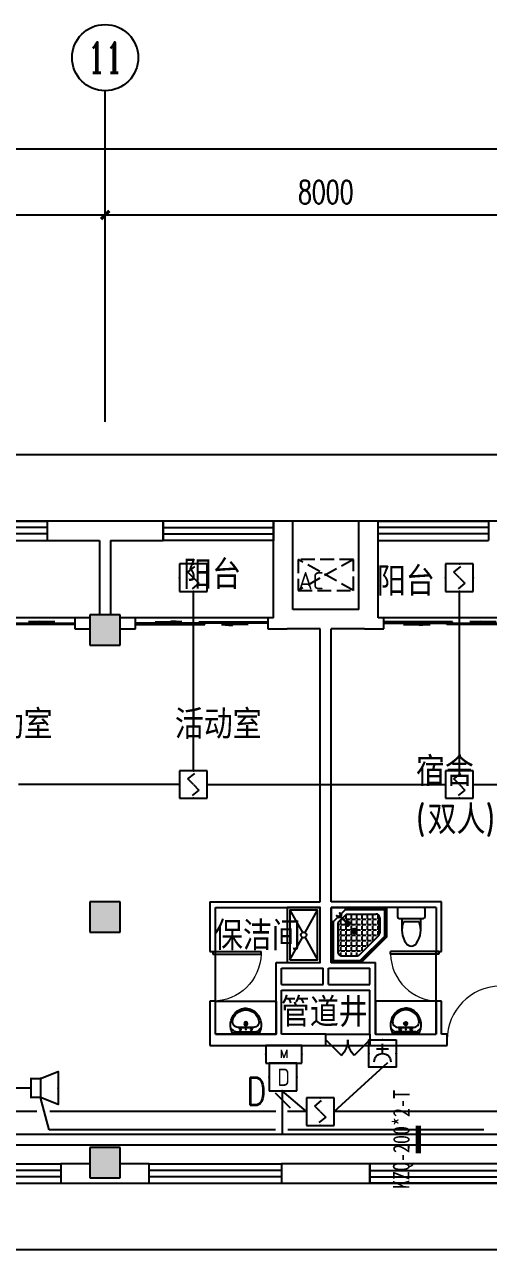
# Model space of a CAD drawing. Extents: x 1725663 to 4653551, y -550461 to 248782.
# Drawn here: x 2352481 to 2360893, y -41388 to -19188 of the extents above; entities that cross this region are included whole.
import ezdxf
from ezdxf.enums import TextEntityAlignment as Align

# ---------------------------------------------------------------- set-up
doc = ezdxf.new("R2010")
doc.units = 0
doc.header["$LTSCALE"] = 1000
doc.linetypes.add('DASH', pattern=[0.35, 0.25, -0.1])
for name, color, linetype in [('0-底图', 7, 'Continuous'), ('AXIS', 3, 'Continuous'), ('AXIS_TEXT', 7, 'Continuous'), ('CABLETRAY', 4, 'Continuous'), ('CLAYER', 7, 'Continuous'), ('COLUMN', 255, 'Continuous'), ('DIM-消防', 3, 'Continuous'), ('DOOR_FIRE', 4, 'Continuous'), ('EQUIP-广播', 3, 'Continuous'), ('EQUIP-消防', 3, 'Continuous'), ('GROUND', 2, 'Continuous'), ('PUB_HATCH', 8, 'Continuous'), ('PUB_TEXT', 7, 'Continuous'), ('WALL', 2, 'Continuous'), ('WINDOW', 4, 'Continuous'), ('WIRE-消防', 1, 'Continuous'), ('WP_F', 1, 'Continuous'), ('抗震支吊架', 2, 'Continuous'), ('洁具', 213, 'Continuous'), ('空调外机', 211, 'Continuous')]:
    doc.layers.add(name, color=color, linetype=linetype)
doc.styles.add('_TCH_AXIS', font='COMPLEX', dxfattribs={"bigfont": 'GBCBIG'})
doc.styles.add('_TEL_ATTDEF', font='gbenor', dxfattribs={"bigfont": 'gbcbig'})
doc.styles.add('_TEL_DIM', font='SIMPLEX', dxfattribs={"width": 0.8, "height": 3.5, "bigfont": 'HZTXT'})
doc.styles.add('A_DIM_T3', font='SIMPLEX', dxfattribs={"width": 0.7, "bigfont": 'HZ'})
doc.styles.add('COMPLEX', font='COMPLEX')
doc.styles.add('HZ', font='rs.shx', dxfattribs={"width": 0.8, "bigfont": 'hztxt.shx'})
doc.styles.add('kzcad', font='', dxfattribs={"width": 0.8})
doc.styles.get("Standard").update_dxf_attribs({"font": 'geniso.shx', "bigfont": 'hztxt.shx'})
doc.styles.get('kzcad').set_extended_font_data('SimSun')
doc.dimstyles.new('_TCH_ARCH&&150', dxfattribs={"dimtxt": 420, "dimasz": 150, "dimexe": 375, "dimexo": 450, "dimgap": 202.5, "dimtad": 1, "dimdec": 0, "dimzin": 0, "dimdsep": 46, "dimtxsty": 'A_DIM_T3', "dimblk": 'ARCHTICK', "dimcen": 0.09, "dimclrt": 7, "dimazin": 2, "dimtfac": 1, "dimtdec": 0, "dimtix": 1, "dimtmove": 2, "dimatfit": 3, "dimfxl": 150, "dimtolj": 1, "dimtzin": 0, "dimarcsym": 0})

# ---------------------------------------------------------------- blocks, each defined once
blk = doc.blocks.new('$Equip$00002649')
for p, q in [((-0.5, 0.5), (-0.5, -0.5)), ((0.5, 0.5), (-0.5, 0.5)), ((0.5, -0.5), (0.5, 0.5)), ((-0.2, 0.2), (0.05, 0.4)), ((0, 0), (-0.2, 0.2)), ((0, 0), (0.2, -0.2)), ((0.2, -0.2), (-0.05, -0.4)), ((-0.5, -0.5), (0.5, -0.5))]:
    blk.add_line(p, q)
at = {"const_width": 0.02}
blk.add_lwpolyline([(-0.5, 0.5), (0.5, 0.5), (0.5, -0.5), (-0.5, -0.5), (-0.5, 0.5), (0.5, 0.5)], dxfattribs=at)
for p in [(0, 0.5), (-0.5, 0), (0.5, 0), (0, -0.5)]:
    blk.add_point(p)
at = {"color": 7, "flags": 1}
for tag, height, p in [('A', 0.00002, (0, 0)), ('B', 0.4, (0.762, -0.208))]:
    blk.add_attdef(tag, text='', height=height, dxfattribs=at).set_placement(p, align=Align.MIDDLE_CENTER)
blk = doc.blocks.new('$equip$00002656')
for p, q in [((-0.5, 1), (-0.5, 0)), ((0.5, 1), (-0.5, 1)), ((0.5, 0), (0.5, 1)), ((0, 0.5), (0, 0.15)), ((-0.5, 0), (0.5, 0)), ((-0.219, 0.331), (0.222, 0.331))]:
    blk.add_line(p, q)
at = {"const_width": 0.04}
blk.add_lwpolyline([(-0.5, 1), (0.5, 1), (0.5, 0), (-0.5, 0), (-0.5, 1), (0.5, 1)], dxfattribs=at)
blk.add_arc((0, 0.8), 0.3, 180, 0)
for p in [(0, 1), (-0.5, 0.5), (0.5, 0.5), (0, 0)]:
    blk.add_point(p)
at = {"color": 7, "flags": 1}
for tag, height, p in [('B', 0.4, (0.762, 0.292)), ('A', 0.00002, (0, 0))]:
    blk.add_attdef(tag, text='', height=height, dxfattribs=at).set_placement(p, align=Align.MIDDLE_CENTER)
blk = doc.blocks.new('A$C29581A72')
at = {"layer": 'EQUIP-消防', "xscale": 500, "yscale": 500, "zscale": 500}
blk.add_blockref('$equip$00002656', (358, 98), dxfattribs=at)
at = {"style": 'HZ', "flags": 1}
for tag in ['WHAT', 'SPEC', 'UNIT']:
    blk.add_attdef(tag, (375, 0), '', height=0.001, dxfattribs=at)
blk = doc.blocks.new('$equip_U$00000157(WIN7-PC-dian)')
for p, q in [((-0.65, 0.65), (-0.65, 0)), ((0.65, 0.65), (-0.65, 0.65)), ((0.65, 0), (0.65, 0.65)), ((-0.65, 0), (0.65, 0))]:
    blk.add_line(p, q)
for p in [(0.041, 0.65), (-0.65, 0.325), (0.041, 0), (0.65, 0.325)]:
    blk.add_point(p)
at = {"color": 7, "style": '_TEL_DIM'}
blk.add_attdef('$TEXT$', text='', height=0.3, dxfattribs=at).set_placement((0.006, 0.343), align=Align.MIDDLE_CENTER)
at = {"color": 7, "style": '_TEL_DIM', "flags": 1}
for tag in ['A', 'REMARK']:
    blk.add_attdef(tag, text='', height=0.00002, dxfattribs=at).set_placement((0, 0), align=Align.MIDDLE_CENTER)
at = {"layer": 'EQUIP-消防', "color": 7, "style": '_TEL_DIM', "flags": 1}
blk.add_attdef('REMARK', text='', height=0.00002, dxfattribs=at).set_placement((0, 0), align=Align.MIDDLE_CENTER)
blk.add_attdef('REMARK', text='', height=0.00002, dxfattribs=at).set_placement((0, 0), align=Align.MIDDLE_CENTER)
blk = doc.blocks.new('$equip$00002755')
for p, q in [((0.5, 0.5), (-0.5, 0.5)), ((-0.5, 0.5), (-0.5, -0.5)), ((0.5, -0.5), (0.5, 0.5)), ((-0.5, -0.5), (0.5, -0.5))]:
    blk.add_line(p, q)
at = {"const_width": 0.04}
blk.add_lwpolyline([(-0.5, 0.5), (0.5, 0.5), (0.5, -0.5), (-0.5, -0.5), (-0.5, 0.5), (0.5, 0.5)], dxfattribs=at)
for p in [(0, 0.5), (-0.5, 0), (0.5, 0), (-0.027, -0.5)]:
    blk.add_point(p)
at = {"color": 7}
blk.add_attdef('$TEXT$', text='', height=0.4, dxfattribs=at).set_placement((0.026, -0.008), align=Align.MIDDLE_CENTER)
at = {"color": 7, "flags": 1}
for tag, height, p in [('A', 0.00002, (0, 0)), ('B', 0.4, (0.755, -0.254))]:
    blk.add_attdef(tag, text='', height=height, dxfattribs=at).set_placement(p, align=Align.MIDDLE_CENTER)
blk = doc.blocks.new('$TelecSys$00000111')
blk.add_line((0.268, 0.268), (-0.268, -0.268))
at = {"color": 7, "style": '_TEL_DIM', "width": 0.8}
blk.add_attdef('N', text='', height=1, dxfattribs=at).set_placement((-0.212, 0.579), align=Align.MIDDLE)
blk = doc.blocks.new('$equip$00002982')
for p, q in [((0.35, 0.35), (1, 0.6)), ((1, 0.6), (1, -0.6)), ((0, 0.35), (0.35, 0.35)), ((0, 0.35), (0, -0.35)), ((0.35, 0.35), (0.35, -0.35)), ((0.35, -0.35), (0, -0.35)), ((1, -0.6), (0.35, -0.35))]:
    blk.add_line(p, q)
at = {"const_width": 0.04}
blk.add_lwpolyline([(0.35, 0.35), (0, 0.35), (0, -0.35), (0.35, -0.35), (1, -0.6), (1, 0.6), (0.35, 0.35), (0, 0.35)], dxfattribs=at)
for p in [(0, 0), (0.35, 0.35), (1, 0), (0.35, -0.35)]:
    blk.add_point(p)
at = {"color": 7, "style": '_TEL_DIM', "flags": 1}
for tag in ['A', 'REMARK']:
    blk.add_attdef(tag, text='', height=0.00002, dxfattribs=at).set_placement((0, 0), align=Align.MIDDLE_CENTER)
blk = doc.blocks.new('$lvtry$00000178')
at = {"color": 0}
for p, q in [((-238, 0), (238, 0)), ((-214, -36), (-272, -91)), ((-180, -23), (180, -23)), ((-142, -105), (140, -105)), ((140, -105), (-142, -105)), ((216, -37), (268, -91))]:
    blk.add_line(p, q, dxfattribs=at)
blk.add_lwpolyline([(-104, -430, 0.224698), (110, -425, 0.348046), (269, -79), (239, 0), (-241, 0), (-271, -79, 0.356844)], format="xyb", close=True, dxfattribs=at)
for centre, radius in [((-100, -65), 16.3), ((1, -172), 31.6), ((100, -65), 16.3)]:
    blk.add_circle(centre, radius, dxfattribs=at)
at = {"color": 0, "lineweight": 13}
blk.add_circle((1, -172), 23, dxfattribs=at)
at = {"color": 0}
for centre, radius, start, end in [((-142, -205), 100, 90, 190.5602), ((-180, -73), 50, 90, 133.181), ((140, -205), 100, 349.4398, 90), ((180, -73), 50, 44.5607, 90), ((-1, -179), 243, 190.5602, 349.4398)]:
    blk.add_arc(centre, radius, start, end, dxfattribs=at)
for p in [(0, -65), (1, -172)]:
    blk.add_point(p, dxfattribs=at)
blk = doc.blocks.new('1F平面-CAD导入_dwg_Drawing4_t3_dwg_$plan$00001613-474159-1F-927810-1F')
at = {"layer": '洁具'}
for p, q in [((-30, 250), (-170, 250)), ((-200, 170), (-430, 170)), ((-260, -140), (-260, 140)), ((-200, -170), (-200, -220)), ((-170, -250), (-30, -250))]:
    blk.add_line(p, q, dxfattribs=at)
for points in [[(-200, 220), (-200, 170), (-200, -170), (-430, -170)], [(0, -220), (0, 220)]]:
    blk.add_lwpolyline(points, dxfattribs=at)
for centre, radius, start, end in [((-170, 220), 30, 90, 180), ((-30, 220), 30, 0, 90), ((-590, 0), 110, 123.4509, 236.5491), ((-413, -227), 398, 67.4505, 126.6381), ((-413, 227), 398, 233.3619, 292.5495), ((-170, -220), 30, 180, 270), ((-30, -220), 30, 270, 0)]:
    blk.add_arc(centre, radius, start, end, dxfattribs=at)
blk = doc.blocks.new('$lvtry$00000169')
at = {"color": 0}
for p, q in [((259, -36), (259, 0)), ((259, -36), (36, -259)), ((276, -120), (120, -276)), ((144, -151), (291, -298)), ((151, -144), (298, -291)), ((183, -213), (205, -213)), ((220, -213), (243, -213)), ((259, -24), (976, -24)), ((259, -36), (964, -36)), ((270, -213), (270, -143)), ((270, -213), (340, -213)), ((276, -120), (808, -120)), ((366, -213), (366, -143)), ((366, -213), (436, -213)), ((462, -213), (462, -143)), ((462, -213), (532, -213)), ((558, -213), (558, -143)), ((558, -213), (628, -213)), ((655, -213), (655, -143)), ((655, -213), (725, -213)), ((751, -213), (751, -143)), ((751, -213), (821, -213)), ((847, -213), (847, -143)), ((847, -213), (880, -213)), ((880, -192), (880, -460)), ((964, -36), (976, -24)), ((964, -36), (964, -525)), ((976, -24), (976, -530)), ((36, -259), (0, -259)), ((24, -259), (24, -976)), ((36, -259), (36, -964)), ((120, -276), (120, -808)), ((120, -309), (147, -309)), ((120, -405), (147, -405)), ((173, -309), (173, -239)), ((173, -309), (243, -309)), ((173, -405), (173, -335)), ((173, -405), (243, -405)), ((173, -501), (173, -431)), ((270, -263), (270, -239)), ((270, -405), (270, -335)), ((270, -405), (340, -405)), ((270, -501), (270, -431)), ((334, -309), (340, -309)), ((366, -309), (366, -239)), ((366, -309), (436, -309)), ((366, -405), (366, -335)), ((366, -405), (379, -405)), ((366, -501), (366, -431)), ((462, -309), (462, -239)), ((462, -309), (532, -309)), ((462, -405), (462, -335)), ((462, -405), (532, -405)), ((462, -501), (462, -431)), ((558, -309), (558, -239)), ((558, -309), (628, -309)), ((558, -405), (558, -335)), ((558, -405), (628, -405)), ((558, -501), (558, -431)), ((655, -309), (655, -239)), ((655, -309), (725, -309)), ((655, -405), (655, -335)), ((655, -405), (725, -405)), ((655, -501), (655, -431)), ((751, -309), (751, -239)), ((751, -309), (821, -309)), ((751, -405), (751, -335)), ((751, -405), (821, -405)), ((751, -501), (751, -431)), ((847, -309), (847, -239)), ((847, -309), (880, -309)), ((847, -405), (847, -335)), ((847, -405), (880, -405)), ((847, -501), (847, -431)), ((120, -501), (147, -501)), ((120, -598), (147, -598)), ((173, -501), (243, -501)), ((173, -598), (173, -528)), ((173, -598), (243, -598)), ((173, -694), (173, -624)), ((270, -501), (340, -501)), ((270, -598), (270, -528)), ((270, -598), (340, -598)), ((270, -694), (270, -624)), ((366, -501), (436, -501)), ((366, -598), (366, -528)), ((366, -598), (436, -598)), ((366, -694), (366, -624)), ((462, -501), (532, -501)), ((462, -598), (462, -528)), ((462, -598), (532, -598)), ((462, -694), (462, -624)), ((859, -511), (511, -859)), ((964, -525), (525, -964)), ((976, -530), (530, -976)), ((558, -501), (628, -501)), ((558, -598), (558, -528)), ((558, -598), (628, -598)), ((558, -694), (558, -624)), ((655, -501), (725, -501)), ((655, -598), (655, -528)), ((655, -598), (725, -598)), ((655, -694), (655, -624)), ((751, -501), (821, -501)), ((751, -598), (751, -528)), ((751, -598), (773, -598)), ((847, -501), (867, -501)), ((964, -525), (976, -530)), ((120, -694), (147, -694)), ((120, -790), (147, -790)), ((173, -694), (243, -694)), ((173, -790), (173, -720)), ((173, -790), (243, -790)), ((173, -878), (173, -816)), ((192, -880), (460, -880)), ((270, -694), (340, -694)), ((270, -790), (270, -720)), ((270, -790), (340, -790)), ((270, -880), (270, -816)), ((366, -694), (436, -694)), ((366, -790), (366, -720)), ((366, -790), (436, -790)), ((366, -880), (366, -816)), ((462, -694), (532, -694)), ((462, -790), (462, -720)), ((462, -790), (532, -790)), ((462, -880), (462, -816)), ((558, -694), (628, -694)), ((558, -790), (558, -720)), ((558, -790), (580, -790)), ((655, -694), (676, -694)), ((36, -964), (24, -976)), ((24, -976), (530, -976)), ((36, -964), (525, -964)), ((525, -964), (530, -976))]:
    blk.add_line(p, q, dxfattribs=at)
blk.add_lwpolyline([(0, 0), (0, -1000), (540, -1000), (1000, -540), (1000, 0)], close=True)
for points in [[(0, 0), (0, -1000)], [(0, 0), (1000, 0)], [(1000, 0), (1000, -540)], [(136, -190), (148, -178), (132, -162), (121, -174)], [(190, -136), (178, -148), (162, -132), (174, -121)], [(1000, -540), (540, -1000)], [(0, -1000), (540, -1000)]]:
    blk.add_lwpolyline(points, close=True, dxfattribs=at)
for radius in [43.8, 31.1]:
    blk.add_circle((416, -428), radius, dxfattribs=at)
for centre, radius, start, end in [((808, -192), 72, 0, 90), ((296, -296), 40.6, 142.583, 128.4197), ((296, -296), 28.6, 145.828, 125.6599), ((808, -460), 72, 315, 0), ((192, -808), 72, 180, 270), ((460, -808), 72, 270, 315)]:
    blk.add_arc(centre, radius, start, end, dxfattribs=at)
for p in [(103, -156, 0), (156, -102, 0), (416, -428, 0)]:
    blk.add_point(p, dxfattribs=at)
blk = doc.blocks.new('A$C70365C93')
at = {"layer": '洁具'}
blk.add_lwpolyline([(-1900, 2300), (-1900, 1700), (-800, 1700), (-800, 2300)], close=True, dxfattribs=at)
blk.add_blockref('$lvtry$00000178', (-1350, 2280), dxfattribs=at)
at = {"layer": '洁具', "rotation": 180}
blk.add_blockref('$lvtry$00000169', (0, 0), dxfattribs=at)
at = {"layer": '洁具', "extrusion": (0, 0, -1), "xscale": -1, "zscale": -1, "rotation": 90}
blk.add_blockref('1F平面-CAD导入_dwg_Drawing4_t3_dwg_$plan$00001613-474159-1F-927810-1F', (1450, 0), dxfattribs=at)
blk = doc.blocks.new('A$Cf5a72a1b')
at = {"layer": '空调外机', "linetype": 'DASH'}
for p, q in [((1000, 563), (0, 0)), ((1000, 0), (0, 563))]:
    blk.add_line(p, q, dxfattribs=at)
blk.add_lwpolyline([(1000, 563), (0, 563), (0, 0), (1000, 0)], close=True, dxfattribs=at)
at = {"layer": 'PUB_TEXT'}
blk.add_text('AC', height=315, dxfattribs=at).set_placement((5, 18))
blk = doc.blocks.new('_ArchTick')
at = {"color": 0, "linetype": 'ByBlock', "const_width": 0.4}
blk.add_lwpolyline([(-0.5, -0.5), (0.5, 0.5)], dxfattribs=at)
blk = doc.blocks.new('*D707')
at = {"layer": 'AXIS', "color": 0, "lineweight": -2, "transparency": 16777216}
for p, q in [((1497007, 55195), (1497007, 60070)), ((1604207, 55195), (1604207, 60070)), ((1497007, 59695), (1604207, 59695))]:
    blk.add_line(p, q, dxfattribs=at)
at = {"layer": 'Defpoints', "color": 0, "transparency": 16777216}
for p in [(1604207, 59695), (1497007, 54745), (1604207, 54745)]:
    blk.add_point(p, dxfattribs=at)
at = {"layer": 'AXIS', "color": 0, "lineweight": -2, "transparency": 16777216, "xscale": 150, "yscale": 150, "zscale": 150, "rotation": 180}
blk.add_blockref('_ArchTick', (1497007, 59695), dxfattribs=at)
at = {"layer": 'AXIS', "color": 0, "lineweight": -2, "transparency": 16777216, "xscale": 150, "yscale": 150, "zscale": 150}
blk.add_blockref('_ArchTick', (1604207, 59695), dxfattribs=at)
at = {"layer": 'AXIS', "color": 7, "transparency": 16777216, "insert": (1550607, 60108), "char_height": 420, "attachment_point": 5, "style": 'A_DIM_T3'}
blk.add_mtext('\\A1;107200', dxfattribs=at)
blk = doc.blocks.new('*D718')
at = {"layer": 'AXIS', "color": 0, "lineweight": -2, "transparency": 16777216}
for p, q in [((1556807, 55195), (1556807, 58870)), ((1564807, 55195), (1564807, 58870)), ((1556807, 58495), (1564807, 58495))]:
    blk.add_line(p, q, dxfattribs=at)
at = {"layer": 'Defpoints', "color": 0, "transparency": 16777216}
for p in [(1564807, 58495), (1556807, 54745), (1564807, 54745)]:
    blk.add_point(p, dxfattribs=at)
at = {"layer": 'AXIS', "color": 0, "lineweight": -2, "transparency": 16777216, "xscale": 150, "yscale": 150, "zscale": 150, "rotation": 180}
blk.add_blockref('_ArchTick', (1556807, 58495), dxfattribs=at)
at = {"layer": 'AXIS', "color": 0, "lineweight": -2, "transparency": 16777216, "xscale": 150, "yscale": 150, "zscale": 150}
blk.add_blockref('_ArchTick', (1564807, 58495), dxfattribs=at)
at = {"layer": 'AXIS', "color": 7, "transparency": 16777216, "insert": (1560807, 58908), "char_height": 420, "attachment_point": 5, "style": 'A_DIM_T3'}
blk.add_mtext('\\A1;8000', dxfattribs=at)
blk = doc.blocks.new('*D719')
at = {"layer": 'AXIS', "color": 0, "lineweight": -2, "transparency": 16777216}
for p, q in [((1564807, 55195), (1564807, 58870)), ((1572807, 55195), (1572807, 58870)), ((1564807, 58495), (1572807, 58495))]:
    blk.add_line(p, q, dxfattribs=at)
at = {"layer": 'Defpoints', "color": 0, "transparency": 16777216}
for p in [(1572807, 58495), (1564807, 54745), (1572807, 54745)]:
    blk.add_point(p, dxfattribs=at)
at = {"layer": 'AXIS', "color": 0, "lineweight": -2, "transparency": 16777216, "xscale": 150, "yscale": 150, "zscale": 150, "rotation": 180}
blk.add_blockref('_ArchTick', (1564807, 58495), dxfattribs=at)
at = {"layer": 'AXIS', "color": 0, "lineweight": -2, "transparency": 16777216, "xscale": 150, "yscale": 150, "zscale": 150}
blk.add_blockref('_ArchTick', (1572807, 58495), dxfattribs=at)
at = {"layer": 'AXIS', "color": 7, "transparency": 16777216, "insert": (1568807, 58908), "char_height": 420, "attachment_point": 5, "style": 'A_DIM_T3'}
blk.add_mtext('\\A1;8000', dxfattribs=at)
blk = doc.blocks.new('$WINLIB2D$00000001')
at = {"color": 0}
for points in [[(-0.5, 0.5), (-0.5, -0.5)], [(-0.5, 0.5), (0.5, 0.5)], [(0.5, -0.5), (0.5, 0.5)], [(0.5, 0.1667), (-0.5, 0.1667)], [(0.5, -0.1667), (-0.5, -0.1667)], [(-0.5, -0.5), (0.5, -0.5)]]:
    blk.add_lwpolyline(points, dxfattribs=at)
blk = doc.blocks.new('_AXISO')
blk.add_circle((0, 0), 0.5)
at = {"layer": 'AXIS_TEXT', "style": 'COMPLEX', "width": 1.041667}
blk.add_attdef('A', text='', height=0.56, dxfattribs=at).set_placement((-0.25, -0.28), (0.25, -0.28), align=Align.FIT)
blk = doc.blocks.new('$DorLib2D$00000116')
at = {"color": 0}
for p, q in [((-0.5, 0), (-0.146, 0.354)), ((0.5, 0), (0.146, 0.354))]:
    blk.add_line(p, q, dxfattribs=at)
for centre, start, end in [((-0.5, 0), 0, 45), ((0.5, 0), 135, 180)]:
    blk.add_arc(centre, 0.5, start, end, dxfattribs=at)
blk = doc.blocks.new('$DorLib2D$00000001')
for p, q in [((0.45, 0.975), (0.5, 0.975)), ((0.45, 0), (0.45, 0.975)), ((0.5, 0), (0.5, 0.975)), ((0.5, 0), (0.45, 0))]:
    blk.add_line(p, q)
at = {"lineweight": 13}
blk.add_arc((0.475, 0), 0.975, 91.4693, 180, dxfattribs=at)
blk = doc.blocks.new('$DorLib2D$00000131')
at = {"color": 0, "linetype": 'Continuous'}
for p, q in [((0.15, 0.125), (0.2319, 0.1973)), ((0.2319, 0.1973), (0.2319, 0.125)), ((-0.5, 0.125), (-0.5, 0)), ((0.0192, 0.125), (-0.5, 0.125)), ((0.0192, 0), (0.0192, 0.125)), ((0.35, 0.125), (0.15, 0.125)), ((-0.5, 0), (0.0192, 0)), ((-0.024, 0), (0.5, 0)), ((-0.024, -0.125), (-0.024, 0)), ((0.5, 0), (0.5, -0.125)), ((-0.35, -0.125), (-0.15, -0.125)), ((-0.2319, -0.1973), (-0.2319, -0.125)), ((-0.15, -0.125), (-0.2319, -0.1973)), ((0.5, -0.125), (-0.024, -0.125))]:
    blk.add_line(p, q, dxfattribs=at)
blk = doc.blocks.new('ghj')
at = {"layer": 'PUB_HATCH'}
for points in [[(1565082, 51245.3), (1564532, 51245.3), (1564532, 50695.3), (1565082, 50695.3)], [(1565082, 46045.3), (1564532, 46045.3), (1564532, 45495.3), (1565082, 45495.3)], [(1565082, 41595.3), (1564532, 41595.3), (1564532, 41045.3), (1565082, 41045.3)]]:
    blk.add_hatch(color=256, dxfattribs=at).paths.add_polyline_path(points)
for p, q in [((1568157, 45895.3), (1568382.7, 45489)), ((1568431.3, 45489), (1568657, 45895.3)), ((1568157, 44995.3), (1568382.7, 45401.6)), ((1568431.3, 45401.6), (1568657, 44995.3))]:
    blk.add_line(p, q)
for points in [[(1568107, 44945.3), (1568707, 44945.3), (1568707, 45945.3), (1568107, 45945.3)], [(1568157, 44995.3), (1568657, 44995.3), (1568657, 45895.3), (1568157, 45895.3)]]:
    blk.add_lwpolyline(points, close=True)
blk.add_circle((1568407, 45445.3), 50)
at = {"layer": 'AXIS'}
blk.add_line((1564807, 54745.3), (1564807, 60745.3), dxfattribs=at)
at = {"layer": 'COLUMN'}
for p, q in [((1565082, 51245.3), (1564532, 51245.3)), ((1564532, 51245.3), (1564532, 50695.3)), ((1565082, 50695.3), (1565082, 51245.3)), ((1564532, 50695.3), (1565082, 50695.3)), ((1565082, 46045.3), (1564532, 46045.3)), ((1564532, 46045.3), (1564532, 45495.3)), ((1565082, 45495.3), (1565082, 46045.3)), ((1564532, 45495.3), (1565082, 45495.3)), ((1565082, 41595.3), (1564532, 41595.3)), ((1564532, 41595.3), (1564532, 41045.3)), ((1565082, 41045.3), (1565082, 41595.3)), ((1564532, 41045.3), (1565082, 41045.3))]:
    blk.add_line(p, q, dxfattribs=at)
at = {"layer": 'DOOR_FIRE'}
for p, q in [((1568807, 43645.3), (1569607, 43645.3)), ((1568807, 43445.3), (1569607, 43445.3))]:
    blk.add_line(p, q, dxfattribs=at)
at = {"layer": 'GROUND'}
for p, q in [((1588449.6, 54145.3), (1561707, 54145.3)), ((1515607, 39745.3), (1589057, 39745.3))]:
    blk.add_line(p, q, dxfattribs=at)
for points in [[(1588449.6, 52945.3), (1561707, 52945.3)], [(1515607, 40945.3), (1589057, 40945.3)]]:
    blk.add_lwpolyline(points, dxfattribs=at)
at = {"layer": 'WALL'}
for p, q in [((1564807, 52945.3), (1563757, 52945.3)), ((1563757, 52945.3), (1563757, 52595.3)), ((1565857, 52945.3), (1564807, 52945.3)), ((1565857, 52595.3), (1565857, 52945.3)), ((1568207, 52945.3), (1567857, 52945.3)), ((1567857, 52945.3), (1567857, 52595.3)), ((1568207, 51345.3), (1568207, 52945.3)), ((1569757, 52945.3), (1569407, 52945.3)), ((1569407, 51345.3), (1569407, 52945.3)), ((1569757, 52595.3), (1569757, 52945.3)), ((1563757, 52595.3), (1564707, 52595.3)), ((1564707, 52595.3), (1564707, 51245.3)), ((1564907, 52595.3), (1565857, 52595.3)), ((1564907, 52595.3), (1564907, 51245.3)), ((1567857, 51195.3), (1567857, 52595.3)), ((1569757, 51195.3), (1569757, 52595.3)), ((1568807, 51345.3), (1568207, 51345.3)), ((1569407, 51345.3), (1568807, 51345.3)), ((1564532, 51195.3), (1564257, 51195.3)), ((1564257, 51195.3), (1564257, 50995.3)), ((1565357, 51195.3), (1565082, 51195.3)), ((1565357, 50995.3), (1565357, 51195.3)), ((1567857, 51195.3), (1567757, 51195.3)), ((1567757, 51195.3), (1567757, 50995.3)), ((1569857, 51195.3), (1569757, 51195.3)), ((1569857, 50995.3), (1569857, 51195.3)), ((1564257, 50995.3), (1564532, 50995.3)), ((1565082, 50995.3), (1565357, 50995.3)), ((1567757, 50995.3), (1568107, 50995.3)), ((1568707, 50995.3), (1568107, 50995.3)), ((1568707, 46045.3), (1568707, 50995.3)), ((1569507, 50995.3), (1568907, 50995.3)), ((1568907, 46045.3), (1568907, 50995.3)), ((1569507, 50995.3), (1569857, 50995.3)), ((1566707, 46045.3), (1568707, 46045.3)), ((1566707, 46045.3), (1566707, 45145.3)), ((1570907, 46045.3), (1568907, 46045.3)), ((1570907, 45145.3), (1570907, 46045.3)), ((1566807, 45945.3), (1568707, 45945.3)), ((1566807, 45145.3), (1566807, 45945.3)), ((1568707, 44945.3), (1568707, 45945.3)), ((1568907, 44945.3), (1568907, 45945.3)), ((1570807, 45945.3), (1568907, 45945.3)), ((1570807, 45945.3), (1570807, 45145.3)), ((1566707, 45145.3), (1566807, 45145.3)), ((1570807, 45145.3), (1570907, 45145.3)), ((1567907, 44945.3), (1568707, 44945.3)), ((1567907, 44445.3), (1567907, 44945.3)), ((1568007, 44845.3), (1568757, 44845.3)), ((1568007, 44545.3), (1568007, 44845.3)), ((1568757, 44545.3), (1568757, 44845.3)), ((1568857, 44845.3), (1569607, 44845.3)), ((1568857, 44545.3), (1568857, 44845.3)), ((1568907, 44945.3), (1569707, 44945.3)), ((1569607, 44545.3), (1569607, 44845.3)), ((1569707, 44445.3), (1569707, 44945.3)), ((1567907, 43645.3), (1567907, 44445.3)), ((1568007, 44545.3), (1568757, 44545.3)), ((1568007, 44445.3), (1568807, 44445.3)), ((1568007, 43645.3), (1568007, 44445.3)), ((1568807, 44445.3), (1569607, 44445.3)), ((1568857, 44545.3), (1569607, 44545.3)), ((1569607, 43645.3), (1569607, 44445.3)), ((1569707, 43645.3), (1569707, 44445.3)), ((1566807, 44245.3), (1566707, 44245.3)), ((1566707, 44245.3), (1566707, 43445.3)), ((1566807, 43645.3), (1566807, 44245.3)), ((1570907, 44245.3), (1570807, 44245.3)), ((1570807, 44245.3), (1570807, 43645.3)), ((1570907, 43645.3), (1570907, 44245.3)), ((1566807, 43645.3), (1567907, 43645.3)), ((1568807, 43645.3), (1568007, 43645.3)), ((1568807, 43445.3), (1568807, 43645.3)), ((1569607, 43645.3), (1569607, 43445.3)), ((1569707, 43645.3), (1570807, 43645.3)), ((1571007, 43645.3), (1570907, 43645.3)), ((1571007, 43445.3), (1571007, 43645.3)), ((1566707, 43445.3), (1567907, 43445.3)), ((1567907, 43445.3), (1568807, 43445.3)), ((1569607, 43445.3), (1569707, 43445.3)), ((1569707, 43445.3), (1570907, 43445.3)), ((1570907, 43445.3), (1571007, 43445.3)), ((1564532, 41295.3), (1564007, 41295.3)), ((1564007, 41295.3), (1564007, 40945.3)), ((1565607, 41295.3), (1565082, 41295.3)), ((1565607, 40945.3), (1565607, 41295.3)), ((1569607, 41295.3), (1568007, 41295.3)), ((1568007, 41295.3), (1568007, 40945.3)), ((1569607, 40945.3), (1569607, 41295.3)), ((1564007, 40945.3), (1564807, 40945.3)), ((1564807, 40945.3), (1565607, 40945.3)), ((1568007, 40945.3), (1569607, 40945.3))]:
    blk.add_line(p, q, dxfattribs=at)
at = {"layer": 'WINDOW'}
for p, q in [((1564257, 51195.3), (1561857, 51195.3)), ((1567757, 51195.3), (1565357, 51195.3)), ((1572257, 51195.3), (1569857, 51195.3)), ((1566807, 44245.3), (1566807, 45145.3)), ((1570807, 44245.3), (1570807, 45145.3))]:
    blk.add_line(p, q, dxfattribs=at)
at = {"layer": '洁具'}
blk.add_lwpolyline([(1566807, 43645.3), (1566807, 44245.3), (1567907, 44245.3), (1567907, 43645.3)], close=True, dxfattribs=at)
blk.add_blockref('A$Cf5a72a1b', (1568307.5, 51689.1))
at = {"rotation": 180}
blk.add_blockref('A$C70365C93', (1568907, 45945.3), dxfattribs=at)
at = {"layer": 'AXIS'}
ref = blk.add_blockref('_AXISO', (1564807, 61345.3), dxfattribs=dict(at, xscale=1200, yscale=1200, zscale=1200))
ref.add_attrib('A', '11', dxfattribs={"layer": 'AXIS_TEXT', "height": 553.14, "style": '_TCH_AXIS'}).set_placement((1564490.9, 61068.7), (1565123.1, 61068.7), align=Align.FIT)
at = {"layer": 'DOOR_FIRE', "xscale": 800, "yscale": -800, "zscale": 200}
blk.add_blockref('$DorLib2D$00000116', (1569207, 43545.3), dxfattribs=at)
at = {"layer": 'WINDOW'}
for name, p, xscale, yscale, zscale, rotation in [('$WINLIB2D$00000001', (1562757, 52770.3), -2000, 350, -2000, 180), ('$WINLIB2D$00000001', (1566857, 52770.3), 2000, 350, 2000, 180), ('$DorLib2D$00000131', (1563057, 51095.3), -2400, -200, -2400, 180), ('$DorLib2D$00000131', (1566557, 51095.3), 2400, -200, 2400, 180), ('$DorLib2D$00000131', (1571057, 51095.3), -2400, -200, -2400, 180), ('$DorLib2D$00000001', (1566757, 44695.3), 900, -900, 900, 90), ('$DorLib2D$00000001', (1570857, 44695.3), 900, 900, 900, 90)]:
    blk.add_blockref(name, p, dxfattribs=dict(at, xscale=xscale, yscale=yscale, zscale=zscale, rotation=rotation))
for name, p, xscale, yscale, zscale in [('$WINLIB2D$00000001', (1570757, 52770.3), 2000, -350, 2000), ('$DorLib2D$00000001', (1571507, 43545.3), 1000, 1000, 1000), ('$WINLIB2D$00000001', (1562807, 41120.3), 2400, -350, 2400), ('$WINLIB2D$00000001', (1566807, 41120.3), 2400, -350, 2400), ('$WINLIB2D$00000001', (1570807, 41120.3), -2400, -350, -2400)]:
    blk.add_blockref(name, p, dxfattribs=dict(at, xscale=xscale, yscale=yscale, zscale=zscale))
at = {"layer": '洁具', "xscale": -1, "rotation": 180}
blk.add_blockref('$lvtry$00000178', (1567357.9, 43665.3), dxfattribs=at)
at = {"layer": 'CLAYER'}
blk.add_text('管道井', height=525, dxfattribs=at).set_placement((1567992.3, 43782.3))
at = {"layer": 'PUB_TEXT'}
for s, p in [('阳台', (1566221.8, 51713.4)), ('阳台', (1569733.4, 51591.2)), ('活动室', (1562281.1, 48999.2)), ('活动室', (1566070.7, 48999.2)), ('宿舍', (1570441.6, 48145.6)), ('(', (1570441.6, 47273.5)), ('双人', (1570651.6, 47273.5)), (')', (1571701.6, 47273.5)), ('保洁间', (1566778.8, 45169))]:
    blk.add_text(s, height=525, dxfattribs=at).set_placement(p)
at = {"layer": 'AXIS'}
for p1, p2, distance, picture, middle in [((1497007, 54745.3), (1604207, 54745.3), 4950, '*D707', (1550607, 60107.8)), ((1556807, 54745.3), (1564807, 54745.3), 3750, '*D718', (1560807, 58907.8)), ((1564807, 54745.3), (1572807, 54745.3), 3750, '*D719', (1568807, 58907.8))]:
    dim = blk.add_aligned_dim(p1=p1, p2=p2, distance=distance, dimstyle='_TCH_ARCH&&150', dxfattribs=at)
    dim.commit()
    dim.dimension.update_dxf_attribs({"geometry": picture, "text_midpoint": middle})

msp = doc.modelspace()

# ---------------------------------------------------------------- linework, layer by layer
at = {"layer": 'CABLETRAY'}
for p, q in [((2341874, -39295), (2381426, -39295)), ((2341874, -39295), (2381426, -39295)), ((2381426, -39495), (2341874, -39495)), ((2381426, -39495), (2341874, -39495))]:
    msp.add_line(p, q, dxfattribs=at)
at = {"layer": 'WIRE-消防'}
for p, q in [((2355543, -32711, 4200), (2355543, -29463, 4200)), ((2360365, -32711, 4200), (2360365, -29463, 4200)), ((2355293, -32961, 4200), (2352373, -32961, 4200)), ((2355793, -32961, 4200), (2360115, -32961, 4200)), ((2360615, -32961, 4200), (2363293, -32961, 4200)), ((2358093, -38888, 4200), (2359066, -38001)), ((2352594, -38461), (2348929, -38461)), ((2357593, -38888, 4200), (2357153, -38513)), ((2357161, -39295), (2357161, -38520, 84)), ((2352927, -39219), (2352769, -38636)), ((2352704, -38888, 4200), (2349042, -38888, 4200)), ((2357038, -38888, 4200), (2352938, -38888, 4200)), ((2357593, -38888, 4200), (2357248, -38888, 4200)), ((2364036, -38888, 4200), (2358093, -38888, 4200)), ((2357032, -39219), (2352927, -39219)), ((2360811, -39219), (2357257, -39219))]:
    msp.add_line(p, q, dxfattribs=at)
at = {"layer": '抗震支吊架', "color": 2, "const_width": 100}
msp.add_lwpolyline([(2359621, -39645), (2359621, -39145)], dxfattribs=at)

# ---------------------------------------------------------------- block references
at = {"layer": '0-底图'}
msp.add_blockref('ghj', (789136, -81133), dxfattribs=at)
at = {"layer": 'DIM-消防'}
ref = msp.add_blockref('$TelecSys$00000111', (2357161, -38684, 66), dxfattribs=dict(at, xscale=500, yscale=500, zscale=500, rotation=90))
ref.add_attrib('N', 'D', dxfattribs={"layer": '0', "color": 7, "height": 500, "style": '_TEL_DIM', "width": 0.8}).set_placement((2356682, -38522, 66), align=Align.MIDDLE)
at = {"layer": 'EQUIP-广播', "xscale": 500, "yscale": 500, "zscale": 500}
msp.add_blockref('$equip$00002982', (2352594, -38461), dxfattribs=at)
at = {"layer": 'EQUIP-消防', "xscale": 500, "yscale": 500, "zscale": 500}
for p in [(2355543, -29213, 4200), (2360365, -29213, 4200), (2355543, -32961, 4200), (2360365, -32961, 4200), (2357843, -38888, 4200)]:
    msp.add_blockref('$Equip$00002649', p, dxfattribs=at)
msp.add_blockref('$equip_U$00000157(WIN7-PC-dian)', (2357182, -38013), dxfattribs=at).add_auto_attribs({'$TEXT$': 'M'})
at = {"layer": 'EQUIP-消防'}
ref = msp.add_blockref('$equip$00002755', (2357166, -38263), dxfattribs=dict(at, xscale=500, yscale=500, zscale=500))
ref.add_attrib('$TEXT$', 'D', dxfattribs={"layer": '0', "color": 7, "height": 312, "style": '_TEL_ATTDEF'}).set_placement((2357179, -38266), align=Align.MIDDLE_CENTER)
at = {"layer": 'WP_F', "xscale": -1, "rotation": 180}
msp.add_blockref('A$C29581A72', (2358613, -37488), dxfattribs=at)

# ---------------------------------------------------------------- texts
at = {"layer": '抗震支吊架', "color": 2, "style": 'kzcad', "width": 0.8}
msp.add_text('KZQ-200*2-T', height=300, rotation=89.8854, dxfattribs=at).set_placement((2359461, -39395), align=Align.CENTER)

doc.saveas('drawing.dxf')
